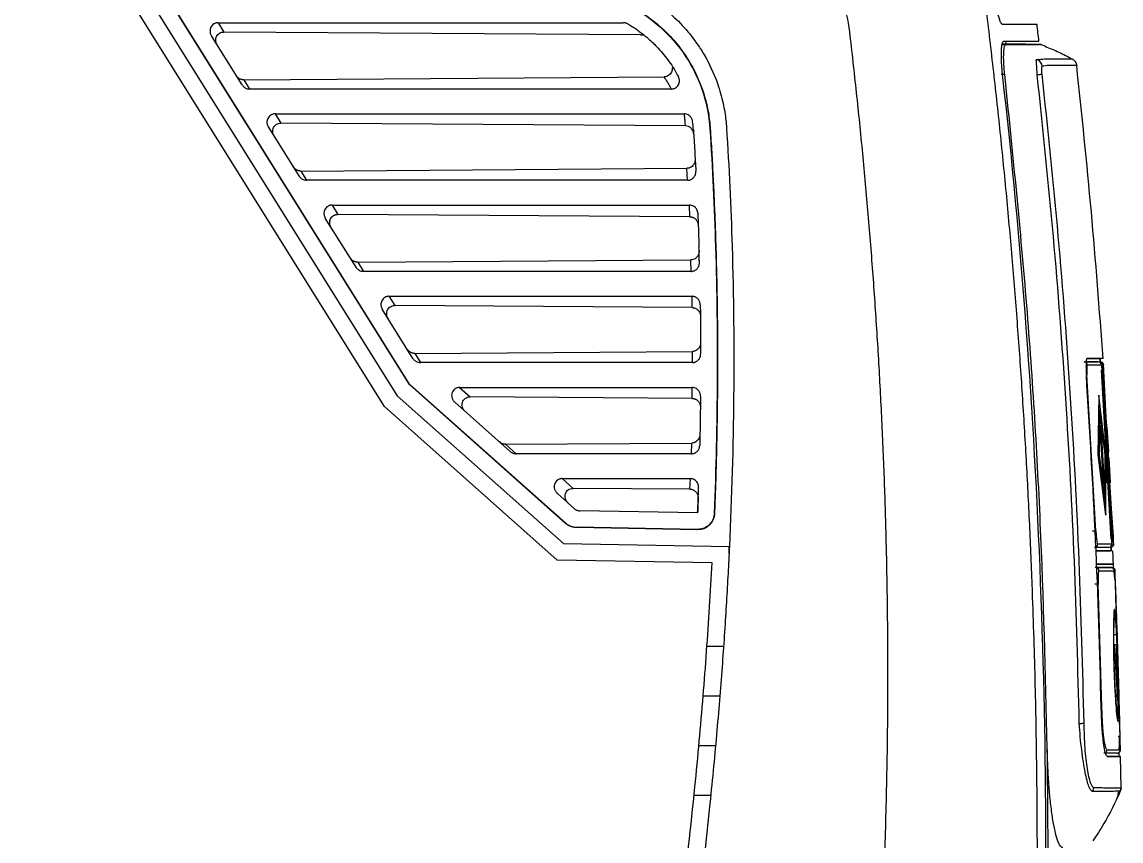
# Model space of a CAD drawing. Extents: x 86 to 639, y 68 to 658.
# Drawn here: x 147 to 213.3, y 392.7 to 442.1 of the extents above; entities that cross this region are included whole.
import ezdxf

# ---------------------------------------------------------------- set-up
doc = ezdxf.new("R2010")
doc.units = 0
doc.layers.get('0').update_dxf_attribs({"linetype": 'CONTINUOUS'})

msp = doc.modelspace()

# ---------------------------------------------------------------- linework, layer by layer
at = {"color": 7, "linetype": 'CONTINUOUS'}
for p, q in [((147.858, 454.422), (169.642, 419.562)), ((168.87, 418.91), (147.01, 453.892)), ((170.378, 420.237), (149.378, 453.844)), ((170.392, 420.249), (149.413, 453.821)), ((158.836, 442.058), (183.272, 442.058)), ((158.836, 442.058), (159.186, 441.499)), ((184.324, 441.323), (159.186, 441.499)), ((160.283, 438.313), (158.433, 441.273)), ((206.335, 440.949), (206.354, 440.782)), ((208.475, 440.749), (206.627, 440.782)), ((210.624, 439.488), (210.621, 439.509)), ((160.386, 438.613), (185.743, 438.791)), ((160.386, 438.613), (160.732, 438.058)), ((186.178, 438.058), (160.732, 438.058)), ((162.273, 436.558), (186.961, 436.558)), ((162.273, 436.558), (162.622, 435.999)), ((163.72, 432.813), (161.87, 435.773)), ((187.025, 435.829), (162.622, 435.999)), ((187.025, 435.829), (187.011, 436.044)), ((188.523, 435.657), (188.506, 435.656)), ((163.823, 433.113), (187.119, 433.277)), ((163.823, 433.113), (164.169, 432.558)), ((187.158, 432.558), (187.119, 433.277)), ((187.158, 432.558), (164.169, 432.558)), ((165.71, 431.058), (187.272, 431.058)), ((165.71, 431.058), (166.059, 430.499)), ((187.299, 430.351), (187.272, 431.058)), ((167.157, 427.313), (165.307, 430.273)), ((187.299, 430.351), (166.059, 430.499)), ((188.86, 428.532), (188.843, 428.531)), ((167.259, 427.613), (187.353, 427.754)), ((167.259, 427.613), (167.606, 427.058)), ((187.373, 427.058), (187.353, 427.754)), ((187.373, 427.058), (167.606, 427.058)), ((169.147, 425.558), (187.423, 425.558)), ((169.147, 425.558), (169.496, 424.999)), ((187.432, 424.874), (169.496, 424.999)), ((187.432, 424.874), (187.423, 425.558)), ((170.593, 421.813), (168.743, 424.773)), ((170.696, 422.113), (187.446, 422.231)), ((170.696, 422.113), (171.043, 421.558)), ((187.448, 421.558), (187.446, 422.231)), ((211.92, 421.598), (211.197, 421.598)), ((211.228, 421.798), (212.004, 421.798)), ((211.228, 421.798), (211.886, 421.798)), ((187.448, 421.558), (171.043, 421.558)), ((212.098, 421.098), (212.687, 410.898)), ((212.244, 421.412), (212.209, 421.412)), ((212.234, 421.412), (212.246, 421.412)), ((211.782, 411.407), (211.246, 420.811)), ((212.731, 411.407), (212.202, 420.611)), ((212.776, 411.407), (212.246, 420.611)), ((170.378, 420.237), (170.392, 420.249)), ((179.801, 411.859), (170.378, 420.237)), ((179.808, 411.876), (170.392, 420.249)), ((173.409, 420.058), (187.438, 420.058)), ((173.409, 420.058), (174.046, 419.491)), ((187.431, 419.398), (187.438, 420.058)), ((169.642, 419.562), (179.679, 410.636)), ((176.446, 416.203), (173.115, 419.165)), ((187.431, 419.398), (174.046, 419.491)), ((211.952, 419.587), (211.9, 415.985)), ((211.962, 419.587), (211.91, 415.985)), ((211.952, 419.587), (211.962, 419.587)), ((212.387, 415.985), (211.962, 419.587)), ((179.292, 409.643), (168.87, 418.91)), ((212.017, 418.739), (211.981, 415.985)), ((212.335, 415.985), (212.007, 418.739)), ((212.345, 415.985), (212.017, 418.739)), ((212.046, 417.751), (212.09, 417.751)), ((212.248, 414.218), (212.046, 417.751)), ((212.046, 417.751), (212.056, 417.751)), ((212.258, 414.218), (212.056, 417.751)), ((212.056, 417.751), (212.1, 417.751)), ((212.302, 414.218), (212.1, 417.751)), ((212.394, 417.76), (212.436, 417.76)), ((212.434, 417.656), (212.524, 416.18)), ((212.444, 417.656), (212.534, 416.18)), ((176.181, 416.627), (187.403, 416.706)), ((176.181, 416.627), (176.821, 416.058)), ((187.389, 416.058), (187.403, 416.706)), ((187.389, 416.058), (176.821, 416.058)), ((211.9, 415.985), (212.364, 412.382)), ((211.9, 415.985), (211.91, 415.985)), ((211.91, 415.985), (212.374, 412.382)), ((211.981, 415.985), (212.332, 413.231)), ((212.322, 413.231), (212.335, 415.985)), ((212.332, 413.231), (212.345, 415.985)), ((212.335, 415.985), (212.345, 415.985)), ((212.374, 412.382), (212.387, 415.985)), ((212.467, 414.304), (212.386, 415.718)), ((212.536, 416.015), (212.527, 416.169)), ((212.548, 415.807), (212.536, 416.015)), ((212.557, 415.789), (212.636, 414.314)), ((179.594, 414.558), (187.322, 414.558)), ((179.594, 414.558), (180.253, 413.972)), ((187.3, 413.923), (187.322, 414.558)), ((212.617, 414.57), (212.579, 414.57)), ((179.301, 413.665), (180.334, 412.746)), ((187.3, 413.923), (180.253, 413.972)), ((212.248, 414.218), (212.258, 414.218)), ((212.258, 414.218), (212.302, 414.218)), ((187.763, 412.496), (180.657, 412.62)), ((188.779, 412.439), (188.763, 412.457)), ((212.364, 412.382), (212.374, 412.382)), ((179.808, 411.876), (179.801, 411.859)), ((180.448, 411.606), (180.455, 411.623)), ((187.763, 411.478), (180.448, 411.606)), ((187.746, 411.496), (180.455, 411.623)), ((187.763, 411.478), (187.746, 411.496)), ((179.679, 410.636), (189.678, 410.462)), ((189.656, 410.051), (189.669, 410.467)), ((212.865, 410.607), (212.83, 410.607)), ((212.673, 410.198), (211.789, 410.198)), ((212.736, 410.198), (212.786, 410.198)), ((188.629, 409.48), (179.292, 409.643)), ((212.736, 409.198), (211.748, 409.198)), ((211.816, 409.398), (212.816, 409.398)), ((212.738, 409.198), (212.736, 409.198)), ((212.937, 409.006), (212.81, 409.185)), ((212.923, 409.006), (212.938, 409.006)), ((212.145, 400.802), (211.918, 408.206)), ((211.968, 408.198), (211.97, 408.198)), ((212.943, 408.206), (212.989, 406.695)), ((212.916, 406.658), (212.906, 406.658)), ((213.027, 405.127), (212.87, 405.127)), ((213.017, 405.127), (212.87, 405.127)), ((213.017, 405.127), (213.027, 405.127)), ((213.033, 405.228), (213.054, 404.532)), ((188.324, 404.462), (189.327, 404.462)), ((212.887, 404.528), (213.079, 401.181)), ((213.046, 404.528), (212.887, 404.528)), ((213.067, 401.392), (213.036, 404.528)), ((213.079, 401.181), (213.046, 404.528)), ((213.068, 404.17), (213.11, 400.381)), ((188.098, 401.462), (189.101, 401.462)), ((213.107, 399.941), (213.117, 399.941)), ((213.191, 399.979), (213.22, 399.002)), ((187.839, 398.462), (188.843, 398.462)), ((212.464, 397.798), (213.137, 397.798)), ((213.166, 397.798), (212.464, 397.798)), ((213.258, 398.202), (213.263, 398.202)), ((213.262, 398.202), (213.263, 398.202)), ((213.299, 395.906), (213.27, 397.798)), ((213.297, 395.906), (213.299, 395.906)), ((213.299, 395.906), (213.297, 395.906)), ((187.548, 395.462), (188.553, 395.462))]:
    msp.add_line(p, q, dxfattribs=at)
msp.add_line((184.324, 441.323), (184.503, 441.323))
at = {"color": 8, "linetype": 'CONTINUOUS'}
for p, q in [((206.13, 440.753), (206.361, 440.749)), ((206.071, 438.949), (206.285, 438.949)), ((212.526, 416.18), (212.534, 416.18)), ((212.549, 415.789), (212.557, 415.789))]:
    msp.add_line(p, q, dxfattribs=at)
at = {"color": 7, "linetype": 'CONTINUOUS', "flags": 128}
for points in [[(208.246, 438.923), (208.298, 438.929), (208.347, 438.934), (208.391, 438.939), (208.429, 438.943), (208.462, 438.947), (208.488, 438.95), (208.508, 438.952), (208.52, 438.954)], [(211.583, 411.398), (211.62, 411.4), (211.655, 411.401), (211.688, 411.403), (211.717, 411.404), (211.742, 411.405), (211.761, 411.406), (211.775, 411.407), (211.782, 411.407)], [(211.918, 408.206), (211.911, 408.205), (211.897, 408.205), (211.878, 408.204), (211.853, 408.203), (211.824, 408.202), (211.791, 408.201), (211.756, 408.199), (211.719, 408.198)]]:
    msp.add_lwpolyline(points, dxfattribs=at)
at = {"color": 8, "linetype": 'CONTINUOUS', "flags": 128}
for points in [[(211.246, 420.811), (211.239, 420.811), (211.225, 420.81), (211.222, 420.81)], [(212.194, 420.608), (212.211, 420.609), (212.23, 420.61), (212.242, 420.611), (212.246, 420.611)], [(212.762, 411.407), (212.771, 411.407), (212.776, 411.407)], [(212.107, 400.802), (212.124, 400.802), (212.138, 400.802), (212.145, 400.802)], [(213.22, 399.002), (213.217, 399.002), (213.206, 399.002), (213.187, 399.001), (213.163, 399.001), (213.134, 399)]]:
    msp.add_lwpolyline(points, dxfattribs=at)
at = {"color": 7, "linetype": 'CONTINUOUS'}
for centre, radius, start, end in [((208.049, 439.367), 0.506, 7.16244, 68.78619), ((211.068, 421.399), 0.199, 3.78019, 89.86669), ((211.92, 421.398), 0.2, 3.95516, 89.98296), ((211.702, 410.598), 0.2, 270.15371, 2.67333), ((212.54, 410.598), 0.2, 270.02114, 2.61659), ((211.77, 408.999), 0.199, 2.17656, 89.85768), ((212.738, 408.998), 0.2, 2.40042, 90.00505), ((210.46, 416.832), 17.042, 271.08339, 271.98523), ((211.142, 395.921), 0.504, 331.85583, 0.51064)]:
    msp.add_arc(centre, radius, start, end, dxfattribs=at)
at = {"color": 8, "linetype": 'CONTINUOUS'}
for centre, start, end in [((212.009, 421.398), 3.973, 72.60983), ((212.63, 410.598), 294.84778, 2.61202), ((212.668, 410.598), 329.92335, 2.60771), ((212.256, 398.198), 297.96415, 1.01807)]:
    msp.add_arc(centre, 0.2, start, end, dxfattribs=at)
at = {"color": 7, "linetype": 'CONTINUOUS'}
for points, knots in [([(207.472, 364.364), (207.512, 365.089), (207.599, 366.655), (207.725, 369.177), (207.852, 372.046), (207.975, 375.263), (208.086, 378.828), (208.177, 382.74), (208.239, 387), (208.262, 391.608), (208.235, 396.563), (208.145, 401.865), (207.999, 406.819), (207.817, 411.308), (207.623, 415.217), (207.392, 419.124), (207.125, 423.029), (206.821, 426.931), (206.479, 430.83), (206.1, 434.725), (205.682, 438.616), (205.225, 442.502), (204.732, 446.385), (204.37, 448.968), (204.189, 450.26)], [0, 0, 0, 0, 0.0252983, 0.0546273, 0.0879869, 0.1253769, 0.1667975, 0.2122489, 0.2617316, 0.3152469, 0.3727966, 0.4343818, 0.5000013, 0.545461, 0.5909202, 0.6363784, 0.6818353, 0.7272907, 0.7727445, 0.8181969, 0.8636482, 0.9090987, 0.9545491, 1, 1, 1, 1]), ([(196.937, 441.519), (196.857, 442.195), (196.709, 442.852), (196.393, 443.809), (196.271, 444.123), (195.995, 444.742), (195.84, 445.047), (195.67, 445.342)], [0, 0, 0, 0, 0.5, 0.5, 0.75, 0.75, 1, 1, 1, 1]), ([(183.496, 444.253), (183.585, 444.214), (183.768, 444.133), (184.043, 443.999), (184.328, 443.85), (184.62, 443.684), (184.918, 443.5), (185.222, 443.297), (185.53, 443.075), (186.094, 442.634), (186.861, 441.918), (187.607, 440.999), (188.351, 439.847), (188.831, 438.815), (189.152, 437.802), (189.298, 437.222), (189.4, 436.682), (189.468, 436.186), (189.492, 435.869), (189.504, 435.719)], [0, 0, 0, 0, 0.026582, 0.054502, 0.083761, 0.11436, 0.146301, 0.179584, 0.214209, 0.250174, 0.375164, 0.500065, 0.572731, 0.749847, 0.808703, 0.863146, 0.913174, 0.958791, 1, 1, 1, 1]), ([(206.171, 441.949), (206.164, 441.949), (206.151, 441.949), (206.13, 441.961), (206.108, 441.982), (206.085, 442.012), (206.061, 442.052), (206.02, 442.131), (205.961, 442.279), (205.884, 442.531), (205.808, 442.834), (205.744, 443.142), (205.693, 443.43), (205.653, 443.689), (205.631, 443.863), (205.62, 443.949)], [0, 0, 0, 0, 0.04164, 0.083088, 0.124564, 0.166287, 0.208471, 0.251326, 0.374872, 0.500088, 0.625264, 0.748957, 0.833927, 0.917042, 1, 1, 1, 1]), ([(183.101, 443.334), (184.608, 442.687), (187.263, 440.523), (188.404, 437.296), (188.506, 435.656)], [0, 0, 0, 0, 0.5, 1, 1, 1, 1]), ([(183.108, 443.351), (183.201, 443.309), (183.389, 443.226), (183.665, 443.09), (183.935, 442.944), (184.201, 442.789), (184.462, 442.625), (184.718, 442.45), (184.969, 442.267), (185.458, 441.882), (186.14, 441.247), (186.922, 440.284), (187.565, 439.223), (187.958, 438.309), (188.187, 437.599), (188.313, 437.119), (188.412, 436.636), (188.485, 436.148), (188.51, 435.821), (188.523, 435.657)], [0, 0, 0, 0, 0.031094, 0.062148, 0.093201, 0.12429, 0.155454, 0.186731, 0.218157, 0.24977, 0.375158, 0.499965, 0.624699, 0.750138, 0.800598, 0.85066, 0.900478, 0.950206, 1, 1, 1, 1]), ([(158.836, 442.058), (158.813, 442.057), (158.766, 442.055), (158.699, 442.04), (158.635, 442.016), (158.559, 441.974), (158.474, 441.903), (158.4, 441.794), (158.355, 441.665), (158.346, 441.539), (158.365, 441.425), (158.395, 441.34), (158.422, 441.293), (158.433, 441.273)], [0, 0, 0, 0, 0.065349, 0.130126, 0.193282, 0.2538, 0.372694, 0.500168, 0.615973, 0.749845, 0.849043, 0.936539, 1, 1, 1, 1]), ([(158.778, 440.721), (158.772, 440.732), (158.759, 440.754), (158.736, 440.8), (158.706, 440.884), (158.685, 441.038), (158.727, 441.212), (158.823, 441.35), (158.927, 441.434), (159.05, 441.489), (159.139, 441.496), (159.186, 441.499)], [0, 0, 0, 0, 0.035581, 0.072417, 0.14408, 0.28593, 0.50016, 0.628014, 0.751161, 0.870981, 1, 1, 1, 1]), ([(183.581, 441.972), (183.559, 441.984), (183.517, 442.007), (183.454, 442.03), (183.398, 442.045), (183.348, 442.053), (183.307, 442.057), (183.283, 442.058), (183.272, 442.058)], [0, 0, 0, 0, 0.231641, 0.438168, 0.61844, 0.772048, 0.899098, 1, 1, 1, 1]), ([(183.581, 441.972), (183.664, 441.922), (183.829, 441.822), (184.07, 441.662), (184.304, 441.494), (184.532, 441.317), (184.754, 441.132), (184.969, 440.939), (185.178, 440.738), (185.436, 440.471), (185.732, 440.132), (186.052, 439.711), (186.346, 439.271), (186.516, 438.961), (186.601, 438.806)], [0, 0, 0, 0, 0.065446, 0.130681, 0.19579, 0.260857, 0.325967, 0.391207, 0.456659, 0.522408, 0.642063, 0.76119, 0.880325, 1, 1, 1, 1]), ([(196.405, 360.769), (196.48, 361.328), (196.636, 362.492), (196.867, 364.307), (197.104, 366.261), (197.344, 368.354), (197.584, 370.586), (197.821, 372.957), (198.052, 375.467), (198.273, 378.117), (198.529, 381.542), (198.791, 385.741), (199.023, 390.712), (199.178, 395.814), (199.243, 400.49), (199.242, 404.695), (199.199, 408.387), (199.113, 412.077), (198.986, 415.767), (198.816, 419.455), (198.606, 423.14), (198.354, 426.823), (198.062, 430.503), (197.728, 434.18), (197.357, 437.852), (197.077, 440.297), (196.937, 441.519)], [0, 0, 0, 0, 0.020898, 0.043502, 0.067812, 0.093828, 0.121551, 0.150979, 0.182113, 0.214953, 0.249498, 0.309369, 0.370826, 0.433869, 0.498501, 0.544091, 0.589683, 0.635276, 0.68087, 0.726464, 0.772058, 0.817651, 0.863243, 0.908833, 0.954419, 1, 1, 1, 1]), ([(208.233, 441.949), (208.232, 441.949), (208.23, 441.949), (208.215, 441.949), (208.19, 441.949), (208.156, 441.949), (208.113, 441.949), (208.06, 441.949), (207.999, 441.949), (207.929, 441.949), (207.851, 441.949), (207.765, 441.949), (207.671, 441.949), (207.569, 441.949), (207.46, 441.949), (207.343, 441.949), (207.219, 441.949), (207.089, 441.949), (206.951, 441.949), (206.808, 441.949), (206.658, 441.949), (206.502, 441.949), (206.34, 441.949), (206.227, 441.949), (206.171, 441.949)], [0, 0, 0, 0, 0.049668, 0.098936, 0.147803, 0.196269, 0.244334, 0.291998, 0.33926, 0.386121, 0.43258, 0.478638, 0.524294, 0.569548, 0.614401, 0.658852, 0.702901, 0.746548, 0.789794, 0.832638, 0.875081, 0.917122, 0.958762, 1, 1, 1, 1]), ([(206.153, 438.949), (206.148, 438.993), (206.138, 439.081), (206.126, 439.211), (206.115, 439.339), (206.105, 439.466), (206.097, 439.59), (206.086, 439.791), (206.078, 440.057), (206.082, 440.358), (206.1, 440.609), (206.13, 440.779), (206.163, 440.882), (206.198, 440.939), (206.224, 440.946), (206.238, 440.949)], [0, 0, 0, 0, 0.04209, 0.083693, 0.124984, 0.166142, 0.207347, 0.248779, 0.370004, 0.491074, 0.614823, 0.73968, 0.826817, 0.913054, 1, 1, 1, 1]), ([(206.238, 440.949), (206.304, 440.949), (206.438, 440.949), (206.628, 440.949), (206.81, 440.949), (206.983, 440.949), (207.148, 440.949), (207.304, 440.949), (207.45, 440.949), (207.587, 440.949), (207.714, 440.949), (207.83, 440.949), (207.935, 440.949), (208.03, 440.949), (208.113, 440.949), (208.184, 440.949), (208.243, 440.949), (208.289, 440.949), (208.323, 440.949), (208.344, 440.949), (208.347, 440.949), (208.348, 440.949)], [0, 0, 0, 0, 0.047719, 0.095984, 0.144794, 0.194151, 0.244053, 0.294501, 0.345495, 0.397035, 0.449121, 0.501753, 0.554932, 0.608656, 0.662926, 0.717742, 0.773104, 0.82901, 0.885462, 0.942459, 1, 1, 1, 1]), ([(206.135, 440.782), (206.178, 440.782), (206.337, 440.782), (206.503, 440.782), (206.634, 440.781), (206.649, 440.781), (206.655, 440.781)], [0, 0, 0, 0, 0.1212161, 0.4412354, 0.7341686, 1, 1, 1, 1]), ([(206.285, 438.949), (206.273, 439.072), (206.247, 439.317), (206.219, 439.776), (206.216, 440.27), (206.264, 440.673), (206.328, 440.724), (206.361, 440.749)], [0, 0, 0, 0, 0.130706, 0.261071, 0.509088, 0.751428, 1, 1, 1, 1]), ([(206.361, 440.749), (206.69, 440.749), (207.349, 440.748), (207.97, 440.748), (208.305, 440.749), (208.349, 440.749), (208.352, 440.749)], [0, 0, 0, 0, 0.323671, 0.647347, 0.971034, 1, 1, 1, 1]), ([(208.731, 440.643), (208.681, 440.662), (208.583, 440.698), (208.429, 440.735), (208.353, 440.752)], [0, 0, 0, 0, 0.510634, 1, 1, 1, 1]), ([(208.729, 440.637), (209.001, 440.523), (209.555, 440.29), (210.089, 440.015), (210.36, 439.875)], [0, 0, 0, 0, 0.491285, 1, 1, 1, 1]), ([(208.246, 438.923), (208.238, 439.047), (208.225, 439.239), (208.212, 439.473), (208.199, 439.635), (208.195, 439.758), (208.168, 439.833), (208.211, 439.836), (208.232, 439.838)], [0, 0, 0, 0, 0.250746, 0.391057, 0.539916, 0.688769, 0.840521, 1, 1, 1, 1]), ([(208.232, 439.838), (208.387, 439.853), (208.693, 439.882), (209.034, 439.871), (209.351, 439.874), (209.62, 439.873), (209.962, 439.874), (210.285, 439.875), (210.335, 439.875), (210.36, 439.875)], [0, 0, 0, 0, 0.101325, 0.20118, 0.301036, 0.400891, 0.500746, 0.750373, 1, 1, 1, 1]), ([(210.36, 439.875), (210.395, 439.854), (210.464, 439.811), (210.544, 439.717), (210.602, 439.607), (210.617, 439.527), (210.624, 439.488)], [0, 0, 0, 0, 0.246232, 0.499999, 0.753752, 1, 1, 1, 1]), ([(160.386, 438.613), (160.365, 438.613), (160.323, 438.614), (160.259, 438.627), (160.194, 438.648), (160.132, 438.677), (160.075, 438.715), (160.015, 438.765), (159.969, 438.817), (159.944, 438.855), (159.938, 438.865)], [0, 0, 0, 0, 0.113338, 0.234601, 0.363301, 0.498645, 0.612474, 0.74713, 0.933178, 1, 1, 1, 1]), ([(186.219, 439.344), (186.22, 439.343), (186.23, 439.297), (186.22, 439.202), (186.183, 439.07), (186.108, 438.952), (186.004, 438.863), (185.879, 438.803), (185.788, 438.795), (185.743, 438.791)], [0, 0, 0, 0, 0.004432, 0.172231, 0.337093, 0.504849, 0.670432, 0.83445, 1, 1, 1, 1]), ([(208.568, 377.52), (208.873, 387.769), (208.844, 398.03), (208.059, 418.526), (207.302, 428.76), (206.153, 438.949)], [0, 0, 0, 0, 0.5, 0.5, 1, 1, 1, 1]), ([(208.852, 398.298), (208.74, 402.824), (208.516, 411.877), (207.67, 425.438), (206.747, 434.446), (206.285, 438.949)], [0, 0, 0, 0, 0.333346, 0.666686, 1, 1, 1, 1]), ([(210.782, 399.793), (210.698, 403.061), (210.531, 409.597), (209.999, 419.387), (209.27, 429.167), (208.587, 435.669), (208.246, 438.923)], [0, 0, 0, 0, 0.250038, 0.500021, 0.749775, 1, 1, 1, 1]), ([(208.551, 439.43), (208.541, 439.425), (208.527, 439.417), (208.51, 439.385), (208.502, 439.33), (208.499, 439.253), (208.503, 439.129), (208.513, 439.024), (208.52, 438.954)], [0, 0, 0, 0, 0.251045, 0.376102, 0.501305, 0.626177, 0.751313, 1, 1, 1, 1]), ([(208.52, 438.954), (208.862, 435.701), (209.545, 429.194), (210.271, 419.408), (210.802, 409.609), (210.967, 403.069), (211.05, 399.8)], [0, 0, 0, 0, 0.25001, 0.500014, 0.750011, 1, 1, 1, 1]), ([(210.624, 439.488), (210.6, 439.487), (210.551, 439.486), (210.228, 439.485), (209.887, 439.484), (209.617, 439.485), (209.305, 439.479), (208.95, 439.497), (208.684, 439.452), (208.551, 439.43)], [0, 0, 0, 0, 0.249993, 0.499992, 0.599998, 0.700006, 0.800016, 0.900027, 1, 1, 1, 1]), ([(212.219, 421.798), (211.997, 424.75), (211.552, 430.655), (210.934, 436.543), (210.624, 439.488)], [0, 0, 0, 0, 0.499998, 1, 1, 1, 1]), ([(160.283, 438.313), (160.295, 438.294), (160.32, 438.258), (160.366, 438.208), (160.417, 438.164), (160.492, 438.114), (160.597, 438.068), (160.687, 438.061), (160.732, 438.058)], [0, 0, 0, 0, 0.121692, 0.246196, 0.372667, 0.500166, 0.749897, 1, 1, 1, 1]), ([(186.178, 438.058), (186.145, 438.121), (186.079, 438.246), (185.972, 438.431), (185.861, 438.613), (185.782, 438.732), (185.743, 438.791)], [0, 0, 0, 0, 0.257426, 0.509885, 0.757402, 1, 1, 1, 1]), ([(186.178, 438.058), (186.201, 438.059), (186.245, 438.061), (186.311, 438.075), (186.372, 438.097), (186.446, 438.135), (186.53, 438.202), (186.632, 438.34), (186.675, 438.516), (186.655, 438.669), (186.628, 438.751), (186.609, 438.79), (186.601, 438.806)], [0, 0, 0, 0, 0.065478, 0.130246, 0.193376, 0.253984, 0.373838, 0.501258, 0.749447, 0.873627, 0.947374, 1, 1, 1, 1]), ([(162.273, 436.558), (162.25, 436.557), (162.203, 436.555), (162.135, 436.54), (162.072, 436.516), (161.995, 436.474), (161.91, 436.403), (161.837, 436.294), (161.792, 436.165), (161.782, 436.039), (161.801, 435.925), (161.832, 435.84), (161.859, 435.793), (161.87, 435.773)], [0, 0, 0, 0, 0.065349, 0.130126, 0.193282, 0.2538, 0.372694, 0.500168, 0.615973, 0.749845, 0.849043, 0.936539, 1, 1, 1, 1]), ([(187.011, 436.044), (187.005, 436.13), (186.993, 436.301), (186.972, 436.472), (186.961, 436.558)], [0, 0, 0, 0, 0.499465, 1, 1, 1, 1]), ([(187.459, 436.107), (187.456, 436.126), (187.449, 436.166), (187.431, 436.225), (187.402, 436.29), (187.358, 436.36), (187.288, 436.438), (187.193, 436.505), (187.077, 436.55), (186.999, 436.555), (186.961, 436.558)], [0, 0, 0, 0, 0.081089, 0.164931, 0.251094, 0.372561, 0.499824, 0.677627, 0.845466, 1, 1, 1, 1]), ([(162.215, 435.221), (162.203, 435.242), (162.177, 435.287), (162.154, 435.353), (162.139, 435.417), (162.13, 435.498), (162.137, 435.608), (162.181, 435.738), (162.26, 435.85), (162.364, 435.934), (162.487, 435.989), (162.576, 435.996), (162.622, 435.999)], [0, 0, 0, 0, 0.069537, 0.143812, 0.196182, 0.2504, 0.374032, 0.500939, 0.628594, 0.751549, 0.871183, 1, 1, 1, 1]), ([(187.524, 435.343), (187.521, 435.37), (187.515, 435.422), (187.493, 435.497), (187.461, 435.567), (187.418, 435.632), (187.342, 435.717), (187.214, 435.808), (187.088, 435.822), (187.025, 435.829)], [0, 0, 0, 0, 0.105127, 0.206372, 0.305927, 0.406097, 0.509145, 0.753637, 1, 1, 1, 1]), ([(187.508, 435.592), (187.534, 435.177), (187.586, 434.346), (187.631, 433.515), (187.653, 433.1)], [0, 0, 0, 0, 0.5, 1, 1, 1, 1]), ([(188.523, 435.657), (188.553, 435.186), (188.612, 434.242), (188.688, 432.822), (188.755, 431.397), (188.814, 429.967), (188.845, 429.011), (188.86, 428.532)], [0, 0, 0, 0, 0.198559, 0.397829, 0.59782, 0.798541, 1, 1, 1, 1]), ([(187.614, 433.826), (187.614, 433.802), (187.615, 433.73), (187.592, 433.623), (187.542, 433.518), (187.473, 433.426), (187.378, 433.346), (187.252, 433.288), (187.162, 433.28), (187.119, 433.277)], [0, 0, 0, 0, 0.085969, 0.260542, 0.395188, 0.504476, 0.675913, 0.842776, 1, 1, 1, 1]), ([(163.823, 433.113), (163.802, 433.113), (163.76, 433.114), (163.696, 433.127), (163.63, 433.148), (163.569, 433.177), (163.512, 433.215), (163.452, 433.264), (163.406, 433.317), (163.381, 433.355), (163.375, 433.365)], [0, 0, 0, 0, 0.113338, 0.2346, 0.363299, 0.498641, 0.612471, 0.747125, 0.931109, 1, 1, 1, 1]), ([(187.158, 432.558), (187.175, 432.559), (187.21, 432.56), (187.278, 432.571), (187.392, 432.609), (187.503, 432.691), (187.584, 432.8), (187.627, 432.895), (187.653, 432.997), (187.653, 433.066), (187.653, 433.1)], [0, 0, 0, 0, 0.0628371, 0.1281451, 0.2532264, 0.5002003, 0.6162742, 0.7484033, 0.8779002, 1, 1, 1, 1]), ([(163.72, 432.813), (163.732, 432.794), (163.757, 432.758), (163.802, 432.708), (163.854, 432.664), (163.929, 432.614), (164.034, 432.568), (164.124, 432.561), (164.169, 432.558)], [0, 0, 0, 0, 0.121692, 0.246196, 0.372667, 0.500166, 0.749897, 1, 1, 1, 1]), ([(165.71, 431.058), (165.687, 431.057), (165.64, 431.055), (165.572, 431.04), (165.509, 431.016), (165.432, 430.974), (165.347, 430.903), (165.273, 430.794), (165.229, 430.665), (165.219, 430.539), (165.238, 430.425), (165.268, 430.34), (165.295, 430.293), (165.307, 430.273)], [0, 0, 0, 0, 0.065349, 0.130126, 0.193282, 0.2538, 0.372694, 0.500168, 0.615973, 0.749845, 0.849043, 0.936539, 1, 1, 1, 1]), ([(187.771, 430.563), (187.769, 430.583), (187.766, 430.625), (187.752, 430.688), (187.727, 430.758), (187.687, 430.833), (187.619, 430.919), (187.524, 430.994), (187.406, 431.046), (187.323, 431.054), (187.284, 431.058)], [0, 0, 0, 0, 0.080867, 0.164867, 0.251553, 0.372568, 0.500051, 0.67684, 0.844791, 1, 1, 1, 1]), ([(165.652, 429.721), (165.642, 429.739), (165.62, 429.775), (165.596, 429.836), (165.578, 429.903), (165.566, 429.996), (165.574, 430.111), (165.62, 430.24), (165.696, 430.35), (165.8, 430.434), (165.924, 430.489), (166.013, 430.496), (166.059, 430.499)], [0, 0, 0, 0, 0.057748, 0.118852, 0.183166, 0.250411, 0.38082, 0.500929, 0.628586, 0.751544, 0.87118, 1, 1, 1, 1]), ([(187.299, 430.351), (187.319, 430.35), (187.36, 430.348), (187.421, 430.336), (187.482, 430.315), (187.542, 430.286), (187.598, 430.248), (187.653, 430.199), (187.709, 430.133), (187.761, 430.039), (187.791, 429.941), (187.796, 429.875), (187.798, 429.852)], [0, 0, 0, 0, 0.07699, 0.157167, 0.240134, 0.325374, 0.412275, 0.500162, 0.60918, 0.744149, 0.91416, 1, 1, 1, 1]), ([(187.771, 430.563), (187.784, 430.219), (187.811, 429.532), (187.832, 428.845), (187.843, 428.501)], [0, 0, 0, 0, 0.5, 1, 1, 1, 1]), ([(187.85, 428.29), (187.849, 428.267), (187.849, 428.197), (187.823, 428.091), (187.772, 427.989), (187.703, 427.899), (187.608, 427.822), (187.484, 427.765), (187.396, 427.758), (187.353, 427.754)], [0, 0, 0, 0, 0.0852235, 0.2599861, 0.3947742, 0.5042486, 0.6763108, 0.8431655, 1, 1, 1, 1]), ([(188.86, 428.532), (188.874, 428.054), (188.901, 427.098), (188.931, 425.659), (188.951, 424.214), (188.962, 422.763), (188.964, 421.306), (188.957, 419.843), (188.94, 418.374), (188.914, 416.899), (188.879, 415.418), (188.835, 413.93), (188.798, 412.937), (188.779, 412.439)], [0, 0, 0, 0, 0.089025, 0.178417, 0.268177, 0.358311, 0.448821, 0.539712, 0.630987, 0.72265, 0.814704, 0.907153, 1, 1, 1, 1]), ([(167.259, 427.613), (167.237, 427.613), (167.188, 427.615), (167.112, 427.632), (167.031, 427.662), (166.95, 427.711), (166.872, 427.779), (166.832, 427.836), (166.811, 427.865)], [0, 0, 0, 0, 0.126246, 0.27038, 0.431965, 0.60946, 0.800096, 1, 1, 1, 1]), ([(187.373, 427.058), (187.396, 427.059), (187.43, 427.06), (187.497, 427.073), (187.604, 427.108), (187.713, 427.187), (187.794, 427.294), (187.839, 427.385), (187.867, 427.486), (187.868, 427.554), (187.869, 427.587)], [0, 0, 0, 0, 0.085733, 0.128053, 0.253176, 0.500262, 0.616266, 0.748482, 0.877822, 1, 1, 1, 1]), ([(167.157, 427.313), (167.169, 427.294), (167.194, 427.258), (167.239, 427.208), (167.291, 427.164), (167.366, 427.114), (167.471, 427.068), (167.561, 427.061), (167.606, 427.058)], [0, 0, 0, 0, 0.121692, 0.246196, 0.372667, 0.500166, 0.749897, 1, 1, 1, 1]), ([(169.147, 425.558), (169.123, 425.557), (169.077, 425.555), (169.009, 425.54), (168.945, 425.516), (168.869, 425.474), (168.784, 425.403), (168.71, 425.294), (168.665, 425.165), (168.656, 425.039), (168.675, 424.925), (168.705, 424.84), (168.732, 424.793), (168.743, 424.773)], [0, 0, 0, 0, 0.065349, 0.130126, 0.193282, 0.2538, 0.372694, 0.500168, 0.615973, 0.749845, 0.849043, 0.936539, 1, 1, 1, 1]), ([(169.089, 424.221), (169.078, 424.239), (169.057, 424.275), (169.033, 424.336), (169.015, 424.403), (169.003, 424.494), (169.01, 424.608), (169.055, 424.738), (169.133, 424.85), (169.237, 424.934), (169.361, 424.989), (169.45, 424.996), (169.496, 424.999)], [0, 0, 0, 0, 0.057707, 0.118811, 0.183138, 0.250389, 0.373986, 0.500932, 0.628589, 0.751546, 0.871181, 1, 1, 1, 1]), ([(187.921, 425.049), (187.92, 425.071), (187.918, 425.114), (187.905, 425.179), (187.881, 425.252), (187.84, 425.33), (187.779, 425.408), (187.703, 425.473), (187.618, 425.52), (187.525, 425.551), (187.458, 425.556), (187.423, 425.558)], [0, 0, 0, 0, 0.0806567, 0.164582, 0.2513047, 0.3719637, 0.4994249, 0.6275117, 0.7474955, 0.8672296, 1, 1, 1, 1]), ([(187.921, 425.049), (187.928, 424.555), (187.941, 423.563), (187.944, 422.571), (187.945, 422.075)], [0, 0, 0, 0, 0.49898, 1, 1, 1, 1]), ([(187.432, 424.874), (187.453, 424.873), (187.494, 424.871), (187.556, 424.858), (187.619, 424.837), (187.679, 424.807), (187.735, 424.768), (187.791, 424.718), (187.846, 424.65), (187.898, 424.553), (187.926, 424.453), (187.929, 424.386), (187.93, 424.363)], [0, 0, 0, 0, 0.07727, 0.157661, 0.240744, 0.325972, 0.412701, 0.500232, 0.609156, 0.743901, 0.91439, 1, 1, 1, 1]), ([(170.696, 422.113), (170.676, 422.113), (170.634, 422.114), (170.57, 422.127), (170.504, 422.148), (170.435, 422.181), (170.34, 422.245), (170.285, 422.316), (170.248, 422.365)], [0, 0, 0, 0, 0.113492, 0.234919, 0.363792, 0.499316, 0.660779, 1, 1, 1, 1]), ([(187.943, 422.754), (187.943, 422.731), (187.94, 422.662), (187.913, 422.559), (187.861, 422.459), (187.791, 422.372), (187.697, 422.296), (187.574, 422.241), (187.488, 422.234), (187.446, 422.231)], [0, 0, 0, 0, 0.084507, 0.259475, 0.394391, 0.504036, 0.676669, 0.843519, 1, 1, 1, 1]), ([(170.593, 421.813), (170.606, 421.794), (170.63, 421.758), (170.676, 421.708), (170.727, 421.664), (170.803, 421.614), (170.908, 421.568), (170.998, 421.561), (171.043, 421.558)], [0, 0, 0, 0, 0.121692, 0.246196, 0.372667, 0.500166, 0.749897, 1, 1, 1, 1]), ([(187.512, 421.562), (187.534, 421.566), (187.579, 421.574), (187.645, 421.598), (187.71, 421.633), (187.771, 421.679), (187.827, 421.736), (187.878, 421.808), (187.917, 421.892), (187.941, 421.983), (187.944, 422.045), (187.945, 422.075)], [0, 0, 0, 0, 0.0911529, 0.1873312, 0.2879987, 0.392376, 0.499479, 0.6154983, 0.7481753, 0.8773725, 1, 1, 1, 1]), ([(211.068, 421.598), (211.26, 421.598), (211.646, 421.598), (211.828, 421.598), (211.92, 421.598)], [0, 0, 0, 0, 0.498759, 1, 1, 1, 1]), ([(211.242, 421.798), (211.235, 421.794), (211.221, 421.785), (211.201, 421.7), (211.186, 421.514), (211.185, 421.186), (211.199, 420.929), (211.207, 420.798)], [0, 0, 0, 0, 0.136766, 0.267261, 0.508509, 0.750977, 1, 1, 1, 1]), ([(212.219, 421.798), (212.18, 421.798), (212.101, 421.798), (211.527, 421.798), (211.242, 421.798)], [0, 0, 0, 0, 0.501881, 1, 1, 1, 1]), ([(212.004, 421.798), (212.007, 421.79), (212.013, 421.773), (212.026, 421.679), (212.034, 421.588), (212.037, 421.557)], [0, 0, 0, 0, 0.399857, 0.799686, 1, 1, 1, 1]), ([(212.047, 421.598), (212.071, 421.595), (212.121, 421.59), (212.186, 421.548), (212.233, 421.485), (212.242, 421.436), (212.246, 421.412)], [0, 0, 0, 0, 0.240987, 0.499993, 0.759004, 1, 1, 1, 1]), ([(212.072, 421.522), (212.072, 421.526), (212.068, 421.6), (212.064, 421.699), (212.062, 421.787), (212.065, 421.795), (212.066, 421.798)], [0, 0, 0, 0, 0.024944, 0.392432, 0.759073, 1, 1, 1, 1]), ([(212.245, 421.416), (212.242, 421.435), (212.236, 421.476), (212.2, 421.533), (212.146, 421.577), (212.103, 421.589), (212.082, 421.595)], [0, 0, 0, 0, 0.230239, 0.48716, 0.746274, 1, 1, 1, 1]), ([(211.267, 421.412), (211.259, 421.403), (211.245, 421.384), (211.233, 421.246), (211.233, 421.047), (211.241, 420.89), (211.246, 420.811)], [0, 0, 0, 0, 0.250012, 0.499871, 0.749914, 1, 1, 1, 1]), ([(212.119, 421.412), (212.028, 421.412), (211.845, 421.412), (211.459, 421.412), (211.267, 421.412)], [0, 0, 0, 0, 0.4999974, 1, 1, 1, 1]), ([(212.202, 420.611), (212.194, 420.716), (212.179, 420.926), (212.155, 421.19), (212.133, 421.376), (212.124, 421.4), (212.119, 421.412)], [0, 0, 0, 0, 0.249826, 0.499676, 0.749779, 1, 1, 1, 1]), ([(212.209, 421.412), (212.207, 421.399), (212.205, 421.375), (212.212, 421.191), (212.226, 420.926), (212.239, 420.716), (212.246, 420.611)], [0, 0, 0, 0, 0.2499514, 0.4998401, 0.7498959, 1, 1, 1, 1]), ([(212.527, 416.169), (212.487, 416.859), (212.384, 418.652), (212.296, 420.408), (212.243, 421.488)], [0, 0, 0, 0, 0.384729, 1, 1, 1, 1]), ([(212.104, 400.798), (212.011, 404.143), (211.825, 410.815), (211.412, 417.476), (211.207, 420.798)], [0, 0, 0, 0, 0.501379, 1, 1, 1, 1]), ([(173.409, 420.058), (173.387, 420.057), (173.343, 420.055), (173.279, 420.042), (173.22, 420.022), (173.167, 419.997), (173.093, 419.95), (173.007, 419.863), (172.941, 419.727), (172.918, 419.573), (172.938, 419.445), (172.977, 419.346), (173.015, 419.279), (173.06, 419.218), (173.097, 419.182), (173.115, 419.165)], [0, 0, 0, 0, 0.054485, 0.107724, 0.158766, 0.206681, 0.250633, 0.374728, 0.500883, 0.615011, 0.750049, 0.814073, 0.874914, 0.93835, 1, 1, 1, 1]), ([(187.935, 419.537), (187.935, 419.559), (187.933, 419.603), (187.921, 419.669), (187.899, 419.743), (187.859, 419.824), (187.79, 419.914), (187.69, 419.994), (187.566, 420.048), (187.479, 420.055), (187.438, 420.058)], [0, 0, 0, 0, 0.08064, 0.16465, 0.251551, 0.372114, 0.499768, 0.675629, 0.843866, 1, 1, 1, 1]), ([(173.746, 418.604), (173.729, 418.62), (173.692, 418.656), (173.64, 418.725), (173.603, 418.795), (173.567, 418.893), (173.549, 419.009), (173.571, 419.161), (173.638, 419.298), (173.747, 419.405), (173.887, 419.477), (173.99, 419.486), (174.046, 419.491)], [0, 0, 0, 0, 0.055531, 0.126055, 0.21189, 0.249318, 0.380964, 0.493799, 0.622399, 0.748463, 0.862531, 1, 1, 1, 1]), ([(187.431, 419.398), (187.451, 419.397), (187.493, 419.395), (187.557, 419.382), (187.62, 419.36), (187.681, 419.329), (187.737, 419.289), (187.793, 419.237), (187.848, 419.168), (187.899, 419.069), (187.925, 418.966), (187.927, 418.898), (187.928, 418.875)], [0, 0, 0, 0, 0.077548, 0.158153, 0.241353, 0.326567, 0.413123, 0.500299, 0.609123, 0.743651, 0.914585, 1, 1, 1, 1]), ([(187.935, 419.537), (187.93, 419.042), (187.919, 418.051), (187.898, 417.06), (187.888, 416.563)], [0, 0, 0, 0, 0.4988739, 1, 1, 1, 1]), ([(212.426, 417.76), (212.427, 417.759), (212.427, 417.756), (212.429, 417.735), (212.431, 417.702), (212.433, 417.671), (212.434, 417.656)], [0, 0, 0, 0, 0.249755, 0.499097, 0.749036, 1, 1, 1, 1]), ([(187.901, 417.217), (187.9, 417.195), (187.896, 417.127), (187.867, 417.026), (187.814, 416.929), (187.745, 416.843), (187.651, 416.77), (187.529, 416.716), (187.444, 416.709), (187.403, 416.706)], [0, 0, 0, 0, 0.083877, 0.259001, 0.394029, 0.503809, 0.676957, 0.843814, 1, 1, 1, 1]), ([(176.181, 416.627), (176.16, 416.628), (176.117, 416.629), (176.05, 416.641), (175.983, 416.662), (175.898, 416.701), (175.844, 416.743), (175.808, 416.771)], [0, 0, 0, 0, 0.151857, 0.318842, 0.500234, 0.666895, 1, 1, 1, 1]), ([(187.431, 416.06), (187.453, 416.063), (187.499, 416.068), (187.568, 416.09), (187.635, 416.123), (187.699, 416.167), (187.758, 416.223), (187.812, 416.294), (187.854, 416.378), (187.881, 416.47), (187.886, 416.532), (187.888, 416.563)], [0, 0, 0, 0, 0.091252, 0.187537, 0.288305, 0.392754, 0.499871, 0.615897, 0.748483, 0.87749, 1, 1, 1, 1]), ([(176.446, 416.203), (176.463, 416.189), (176.498, 416.16), (176.557, 416.124), (176.63, 416.09), (176.718, 416.064), (176.787, 416.06), (176.821, 416.058)], [0, 0, 0, 0, 0.164718, 0.331765, 0.500022, 0.752233, 1, 1, 1, 1]), ([(212.557, 415.789), (212.555, 415.819), (212.552, 415.877), (212.546, 415.985), (212.54, 416.092), (212.536, 416.151), (212.534, 416.18)], [0, 0, 0, 0, 0.249841, 0.499701, 0.749574, 1, 1, 1, 1]), ([(212.873, 410.533), (212.825, 411.268), (212.723, 412.823), (212.614, 414.629), (212.557, 415.646), (212.548, 415.807)], [0, 0, 0, 0, 0.429471, 0.909522, 1, 1, 1, 1]), ([(179.594, 414.558), (179.572, 414.557), (179.528, 414.555), (179.464, 414.542), (179.406, 414.522), (179.353, 414.497), (179.279, 414.45), (179.193, 414.363), (179.126, 414.227), (179.104, 414.073), (179.123, 413.945), (179.162, 413.846), (179.2, 413.779), (179.246, 413.718), (179.282, 413.682), (179.301, 413.665)], [0, 0, 0, 0, 0.054485, 0.107724, 0.158766, 0.206681, 0.250633, 0.374728, 0.500883, 0.615011, 0.750049, 0.814073, 0.874914, 0.93835, 1, 1, 1, 1]), ([(187.818, 414.026), (187.818, 414.048), (187.818, 414.092), (187.807, 414.16), (187.785, 414.235), (187.746, 414.318), (187.678, 414.41), (187.578, 414.492), (187.452, 414.548), (187.364, 414.555), (187.322, 414.558)], [0, 0, 0, 0, 0.080562, 0.164595, 0.251609, 0.372015, 0.49975, 0.675488, 0.843784, 1, 1, 1, 1]), ([(179.953, 413.085), (179.936, 413.101), (179.899, 413.136), (179.847, 413.206), (179.81, 413.276), (179.775, 413.374), (179.757, 413.489), (179.778, 413.642), (179.845, 413.779), (179.954, 413.886), (180.094, 413.958), (180.197, 413.967), (180.253, 413.972)], [0, 0, 0, 0, 0.055531, 0.126055, 0.21189, 0.249318, 0.380964, 0.493799, 0.622399, 0.748463, 0.862531, 1, 1, 1, 1]), ([(187.3, 413.923), (187.321, 413.922), (187.364, 413.92), (187.429, 413.906), (187.492, 413.883), (187.554, 413.851), (187.611, 413.811), (187.666, 413.758), (187.721, 413.687), (187.771, 413.586), (187.796, 413.481), (187.796, 413.412), (187.796, 413.389)], [0, 0, 0, 0, 0.077824, 0.15864, 0.241956, 0.327156, 0.413539, 0.500361, 0.609081, 0.7434, 0.914748, 1, 1, 1, 1]), ([(180.334, 412.746), (180.351, 412.732), (180.39, 412.7), (180.462, 412.661), (180.553, 412.628), (180.621, 412.623), (180.657, 412.62)], [0, 0, 0, 0, 0.191984, 0.422675, 0.692031, 1, 1, 1, 1]), ([(188.763, 412.457), (188.761, 412.426), (188.756, 412.363), (188.739, 412.27), (188.713, 412.177), (188.677, 412.086), (188.632, 411.998), (188.579, 411.915), (188.518, 411.837), (188.436, 411.752), (188.321, 411.66), (188.159, 411.571), (187.963, 411.506), (187.82, 411.499), (187.746, 411.496)], [0, 0, 0, 0, 0.060087, 0.121471, 0.183897, 0.247081, 0.310717, 0.374487, 0.438067, 0.501138, 0.603587, 0.723355, 0.857138, 1, 1, 1, 1]), ([(188.779, 412.439), (188.777, 412.406), (188.773, 412.34), (188.754, 412.243), (188.726, 412.149), (188.677, 412.028), (188.594, 411.886), (188.469, 411.746), (188.328, 411.636), (188.166, 411.549), (187.975, 411.487), (187.834, 411.481), (187.763, 411.478)], [0, 0, 0, 0, 0.064064, 0.127464, 0.190823, 0.254764, 0.38064, 0.506856, 0.616274, 0.726053, 0.862753, 1, 1, 1, 1]), ([(180.448, 411.606), (180.421, 411.607), (180.366, 411.61), (180.285, 411.621), (180.206, 411.639), (180.093, 411.674), (179.951, 411.739), (179.851, 411.818), (179.801, 411.859)], [0, 0, 0, 0, 0.115947, 0.230898, 0.345598, 0.460801, 0.727985, 1, 1, 1, 1]), ([(179.808, 411.876), (179.831, 411.857), (179.876, 411.819), (179.95, 411.769), (180.027, 411.726), (180.135, 411.679), (180.277, 411.636), (180.395, 411.627), (180.455, 411.623)], [0, 0, 0, 0, 0.1260522, 0.2508002, 0.3752001, 0.5002158, 0.7479515, 1, 1, 1, 1]), ([(211.782, 411.407), (211.788, 411.302), (211.8, 411.092), (211.832, 410.827), (211.867, 410.643), (211.89, 410.619), (211.901, 410.607)], [0, 0, 0, 0, 0.249923, 0.499881, 0.74991, 1, 1, 1, 1]), ([(212.74, 410.607), (212.743, 410.619), (212.75, 410.644), (212.75, 410.828), (212.744, 411.093), (212.735, 411.303), (212.731, 411.407)], [0, 0, 0, 0, 0.249964, 0.4998541, 0.7499025, 1, 1, 1, 1]), ([(212.776, 411.407), (212.781, 411.303), (212.791, 411.093), (212.808, 410.828), (212.822, 410.643), (212.828, 410.619), (212.83, 410.607)], [0, 0, 0, 0, 0.249826, 0.499666, 0.749772, 1, 1, 1, 1]), ([(189.678, 410.462), (189.651, 409.921), (189.597, 408.808), (189.5, 407.095), (189.386, 405.291), (189.254, 403.396), (189.101, 401.412), (188.925, 399.338), (188.726, 397.175), (188.271, 392.608), (187.567, 386.696), (186.622, 380.073), (185.832, 375.064), (185.085, 370.653), (184.29, 366.25), (183.451, 361.854), (182.572, 357.466), (181.657, 353.085), (181.019, 350.171), (180.7, 348.713)], [0, 0, 0, 0, 0.026012, 0.053486, 0.08242, 0.112815, 0.14467, 0.177985, 0.212758, 0.248989, 0.398354, 0.498635, 0.570239, 0.641849, 0.713466, 0.785091, 0.856723, 0.928361, 1, 1, 1, 1]), ([(212.541, 410.398), (212.45, 410.398), (212.269, 410.398), (211.891, 410.398), (211.702, 410.398)], [0, 0, 0, 0, 0.5007944, 1, 1, 1, 1]), ([(212.74, 410.607), (212.65, 410.607), (212.468, 410.607), (212.09, 410.607), (211.901, 410.607)], [0, 0, 0, 0, 0.499998, 1, 1, 1, 1]), ([(212.679, 410.456), (212.68, 410.401), (212.682, 410.291), (212.679, 410.21), (212.675, 410.202), (212.673, 410.198)], [0, 0, 0, 0, 0.368783, 0.748643, 1, 1, 1, 1]), ([(212.736, 410.198), (212.734, 410.206), (212.729, 410.222), (212.719, 410.332), (212.712, 410.446), (212.709, 410.497)], [0, 0, 0, 0, 0.3530326, 0.7060533, 1, 1, 1, 1]), ([(211.756, 410.198), (211.967, 410.198), (212.389, 410.198), (212.578, 410.198), (212.673, 410.198)], [0, 0, 0, 0, 0.498834, 1, 1, 1, 1]), ([(212.786, 410.198), (212.792, 410.049), (212.804, 409.782), (212.816, 409.515), (212.821, 409.398)], [0, 0, 0, 0, 0.559996, 1, 1, 1, 1]), ([(179.835, 349.432), (180.014, 350.251), (180.37, 351.876), (180.887, 354.298), (181.387, 356.687), (181.868, 359.042), (182.331, 361.364), (182.776, 363.652), (183.561, 367.795), (184.612, 373.712), (185.812, 381.341), (186.813, 388.726), (187.463, 394.492), (187.866, 398.71), (188.101, 401.437), (188.307, 404.139), (188.485, 406.817), (188.581, 408.595), (188.629, 409.48)], [0, 0, 0, 0, 0.041372, 0.082141, 0.122308, 0.161873, 0.200839, 0.239205, 0.276972, 0.409013, 0.535936, 0.658276, 0.77694, 0.822429, 0.867476, 0.912083, 0.956257, 1, 1, 1, 1]), ([(211.77, 409.198), (212.054, 409.198), (212.621, 409.198), (212.699, 409.198), (212.738, 409.198)], [0, 0, 0, 0, 0.498959, 1, 1, 1, 1]), ([(212.821, 409.398), (212.779, 409.398), (212.694, 409.398), (212.091, 409.398), (211.791, 409.398)], [0, 0, 0, 0, 0.501641, 1, 1, 1, 1]), ([(211.969, 409.006), (211.959, 408.994), (211.939, 408.969), (211.919, 408.786), (211.91, 408.521), (211.915, 408.311), (211.918, 408.206)], [0, 0, 0, 0, 0.250011, 0.499888, 0.749924, 1, 1, 1, 1]), ([(212.816, 409.398), (212.816, 409.39), (212.815, 409.373), (212.817, 409.289), (212.82, 409.211), (212.82, 409.193)], [0, 0, 0, 0, 0.435917, 0.871835, 1, 1, 1, 1]), ([(212.938, 409.006), (212.937, 409.014), (212.936, 409.029), (212.929, 409.059), (212.915, 409.095), (212.892, 409.127), (212.849, 409.17), (212.833, 409.171), (212.821, 409.172)], [0, 0, 0, 0, 0.0393724, 0.081567, 0.1819236, 0.312543, 0.4787263, 1, 1, 1, 1]), ([(212.926, 408.486), (212.924, 408.521), (212.916, 408.675), (212.902, 408.866), (212.868, 408.971), (212.857, 409.006)], [0, 0, 0, 0, 0.160591, 0.719461, 1, 1, 1, 1]), ([(212.895, 409.006), (212.898, 408.994), (212.903, 408.97), (212.916, 408.785), (212.93, 408.52), (212.939, 408.311), (212.943, 408.206)], [0, 0, 0, 0, 0.250229, 0.500333, 0.750173, 1, 1, 1, 1]), ([(213.265, 398.132), (213.251, 398.727), (213.225, 399.907), (213.18, 401.711), (213.128, 403.56), (213.069, 405.404), (213.005, 407.241), (212.959, 408.462), (212.936, 409.077)], [0, 0, 0, 0, 0.168418, 0.33353, 0.495988, 0.660533, 0.828949, 1, 1, 1, 1]), ([(212.906, 406.657), (212.906, 406.657), (212.891, 406.744), (212.863, 406.436), (212.836, 405.746), (212.833, 404.61), (212.858, 403.298), (212.911, 401.984), (212.984, 400.851), (213.047, 400.155), (213.107, 399.866), (213.107, 399.941), (213.107, 399.941)], [0, 0, 0, 0, 0.000249, 0.125567, 0.250222, 0.375065, 0.499957, 0.624635, 0.749986, 0.87534, 0.999992, 1, 1, 1, 1]), ([(213.106, 403.3), (213.118, 402.859), (213.142, 401.981), (213.159, 400.86), (213.153, 400.123), (213.121, 399.851), (213.064, 400.12), (212.992, 400.86), (212.922, 401.982), (212.868, 403.298), (212.843, 404.613), (212.846, 405.735), (212.873, 406.476), (212.915, 406.748), (212.963, 406.479), (213.013, 405.739), (213.063, 404.619), (213.091, 403.74), (213.106, 403.3)], [0, 0, 0, 0, 0.0626922, 0.1250208, 0.1874642, 0.2499036, 0.3122365, 0.37492, 0.4376025, 0.4999483, 0.5624015, 0.6248299, 0.6871641, 0.74983, 0.8124964, 0.8748685, 0.9372635, 1, 1, 1, 1]), ([(212.87, 405.127), (212.872, 405.289), (212.876, 405.612), (212.89, 405.953), (212.907, 406.173), (212.928, 406.249), (212.952, 406.173), (212.976, 405.953), (213.002, 405.612), (213.019, 405.289), (213.027, 405.127)], [0, 0, 0, 0, 0.125586, 0.250544, 0.375173, 0.499645, 0.624219, 0.749093, 0.874303, 1, 1, 1, 1]), ([(212.924, 406.207), (212.93, 406.195), (212.943, 406.167), (212.966, 405.951), (212.992, 405.613), (213.009, 405.289), (213.017, 405.127)], [0, 0, 0, 0, 0.2038378, 0.468407, 0.7336865, 1, 1, 1, 1]), ([(213.097, 400.381), (213.088, 400.411), (213.071, 400.47), (213.038, 400.743), (213.003, 401.13), (212.968, 401.628), (212.936, 402.214), (212.909, 402.855), (212.887, 403.523), (212.879, 403.954), (212.875, 404.17)], [0, 0, 0, 0, 0.1255739, 0.2505137, 0.3751348, 0.4996236, 0.6242266, 0.7491155, 0.874317, 1, 1, 1, 1]), ([(212.464, 397.798), (212.425, 397.841), (212.347, 397.928), (212.256, 398.503), (212.191, 399.124), (212.137, 399.835), (212.117, 400.42), (212.104, 400.798)], [0, 0, 0, 0, 0.245764, 0.491331, 0.62924, 0.76015, 1, 1, 1, 1]), ([(212.456, 398.201), (212.423, 398.24), (212.357, 398.318), (212.259, 398.918), (212.18, 399.777), (212.156, 400.461), (212.145, 400.802)], [0, 0, 0, 0, 0.250088, 0.500124, 0.75009, 1, 1, 1, 1]), ([(211.587, 395.683), (211.55, 395.698), (211.477, 395.728), (211.362, 395.966), (211.247, 396.331), (211.134, 396.834), (211.027, 397.46), (210.931, 398.183), (210.836, 398.97), (210.8, 399.52), (210.782, 399.793)], [0, 0, 0, 0, 0.123062, 0.246493, 0.370381, 0.495138, 0.620713, 0.746982, 0.874581, 1, 1, 1, 1]), ([(211.05, 399.8), (211.065, 399.293), (211.087, 398.532), (211.172, 397.631), (211.276, 396.844), (211.441, 396.105), (211.578, 395.985), (211.647, 395.925)], [0, 0, 0, 0, 0.249425, 0.374868, 0.500297, 0.750106, 1, 1, 1, 1]), ([(213.181, 398.247), (213.193, 398.328), (213.213, 398.469), (213.217, 398.74), (213.217, 398.911), (213.217, 399.002)], [0, 0, 0, 0, 0.3934402, 0.6796231, 1, 1, 1, 1]), ([(213.22, 399.002), (213.222, 398.897), (213.225, 398.687), (213.227, 398.422), (213.226, 398.239), (213.222, 398.214), (213.22, 398.202)], [0, 0, 0, 0, 0.250096, 0.500151, 0.750041, 1, 1, 1, 1]), ([(208.701, 377.52), (208.785, 380.983), (208.953, 387.908), (208.886, 394.834), (208.852, 398.298)], [0, 0, 0, 0, 0.49998, 1, 1, 1, 1]), ([(209.786, 392.298), (209.734, 392.32), (209.63, 392.365), (209.471, 392.722), (209.316, 393.278), (209.173, 394.033), (209.049, 394.949), (208.952, 395.987), (208.881, 397.116), (208.862, 397.903), (208.852, 398.298)], [0, 0, 0, 0, 0.125716, 0.250751, 0.376261, 0.50281, 0.627543, 0.751127, 0.874825, 1, 1, 1, 1]), ([(213.05, 397.998), (213.018, 397.998), (212.953, 397.998), (212.494, 397.998), (212.257, 397.998)], [0, 0, 0, 0, 0.483287, 1, 1, 1, 1]), ([(213.27, 397.798), (213.237, 397.798), (213.173, 397.798), (212.7, 397.798), (212.464, 397.798)], [0, 0, 0, 0, 0.500043, 1, 1, 1, 1]), ([(212.464, 397.798), (212.537, 397.798), (212.869, 397.798), (213.174, 397.798), (213.238, 397.798), (213.27, 397.798)], [0, 0, 0, 0, 0.123816, 0.561659, 1, 1, 1, 1]), ([(213.063, 397.998), (213.088, 398.001), (213.127, 398.005), (213.174, 398.03), (213.207, 398.057), (213.232, 398.09), (213.257, 398.137), (213.26, 398.176), (213.263, 398.202)], [0, 0, 0, 0, 0.2392014, 0.3682106, 0.5000144, 0.631804, 0.7607991, 1, 1, 1, 1]), ([(213.1, 398.001), (213.122, 398.008), (213.168, 398.021), (213.222, 398.071), (213.258, 398.134), (213.261, 398.18), (213.263, 398.202)], [0, 0, 0, 0, 0.2488534, 0.5065858, 0.7606826, 1, 1, 1, 1]), ([(213.158, 398.023), (213.159, 397.981), (213.162, 397.882), (213.165, 397.811), (213.166, 397.802), (213.166, 397.798)], [0, 0, 0, 0, 0.314843, 0.728398, 1, 1, 1, 1]), ([(213.202, 398.055), (213.202, 398.056), (213.233, 398.074), (213.248, 398.139), (213.263, 398.202)], [0, 0, 0, 0, 0.025531, 1, 1, 1, 1]), ([(213.256, 395.698), (213.269, 395.731), (213.294, 395.798), (213.297, 395.87), (213.299, 395.906)], [0, 0, 0, 0, 0.499983, 1, 1, 1, 1]), ([(213.256, 395.698), (213.269, 395.731), (213.294, 395.798), (213.297, 395.87), (213.299, 395.906)], [0, 0, 0, 0, 0.499983, 1, 1, 1, 1]), ([(213.299, 395.906), (213.297, 395.87), (213.294, 395.798), (213.269, 395.731), (213.256, 395.698)], [0, 0, 0, 0, 0.500004, 1, 1, 1, 1]), ([(213.256, 395.698), (213.237, 395.697), (213.198, 395.697), (212.872, 395.695), (212.371, 395.696), (211.849, 395.687), (211.587, 395.683)], [0, 0, 0, 0, 0.249974, 0.499948, 0.749914, 1, 1, 1, 1]), ([(213.256, 395.698), (212.945, 395.036), (212.458, 394), (211.825, 393.047), (211.596, 392.702)], [0, 0, 0, 0, 0.6383185, 1, 1, 1, 1]), ([(212.985, 395.11), (213.028, 395.211), (213.112, 395.404), (213.143, 395.602), (213.158, 395.696)], [0, 0, 0, 0, 0.522287, 1, 1, 1, 1])]:
    msp.add_open_spline(points, degree=3, knots=knots, dxfattribs=at)
for points in [[(208.348, 440.949), (208.31, 441.283), (208.272, 441.616), (208.233, 441.949)], [(187.508, 435.592), (187.497, 435.764), (187.481, 435.935), (187.459, 436.107)], [(187.508, 435.592), (187.497, 435.764), (187.481, 435.936), (187.459, 436.107)], [(188.506, 435.656), (188.659, 433.285), (188.77, 430.906), (188.843, 428.531)], [(189.504, 435.719), (189.658, 433.335), (189.77, 430.949), (189.842, 428.562)], [(187.284, 431.058), (187.28, 431.058), (187.276, 431.058), (187.272, 431.058)], [(187.869, 427.587), (187.861, 427.891), (187.853, 428.196), (187.843, 428.501)], [(187.869, 427.587), (187.863, 427.821), (187.857, 428.056), (187.85, 428.29)], [(188.843, 428.531), (189.007, 423.171), (188.971, 417.812), (188.763, 412.457)], [(189.842, 428.562), (190.027, 422.529), (189.959, 416.491), (189.678, 410.462)], [(187.448, 421.558), (187.469, 421.558), (187.49, 421.559), (187.512, 421.562)], [(187.389, 416.058), (187.403, 416.058), (187.417, 416.059), (187.431, 416.06)], [(187.763, 412.496), (187.783, 413.006), (187.801, 413.516), (187.818, 414.026)], [(187.796, 413.389), (187.804, 413.601), (187.811, 413.813), (187.818, 414.026)], [(187.796, 413.389), (187.786, 413.091), (187.775, 412.793), (187.763, 412.496)]]:
    msp.add_open_spline(points, degree=3, dxfattribs=at)
at = {"color": 8, "linetype": 'CONTINUOUS'}
for points, knots in [([(211.969, 409.006), (212.255, 409.006), (212.807, 409.006), (212.885, 409.006), (212.923, 409.006)], [0, 0, 0, 0, 0.516343, 1, 1, 1, 1]), ([(212.456, 398.201), (212.693, 398.201), (213.16, 398.202), (213.225, 398.202), (213.258, 398.202)], [0, 0, 0, 0, 0.506514, 1, 1, 1, 1]), ([(211.647, 395.925), (211.978, 395.92), (212.64, 395.908), (213.19, 395.91), (213.261, 395.907), (213.297, 395.906)], [0, 0, 0, 0, 0.334597, 0.669197, 1, 1, 1, 1])]:
    msp.add_open_spline(points, degree=3, knots=knots, dxfattribs=at)

doc.saveas('drawing.dxf')
